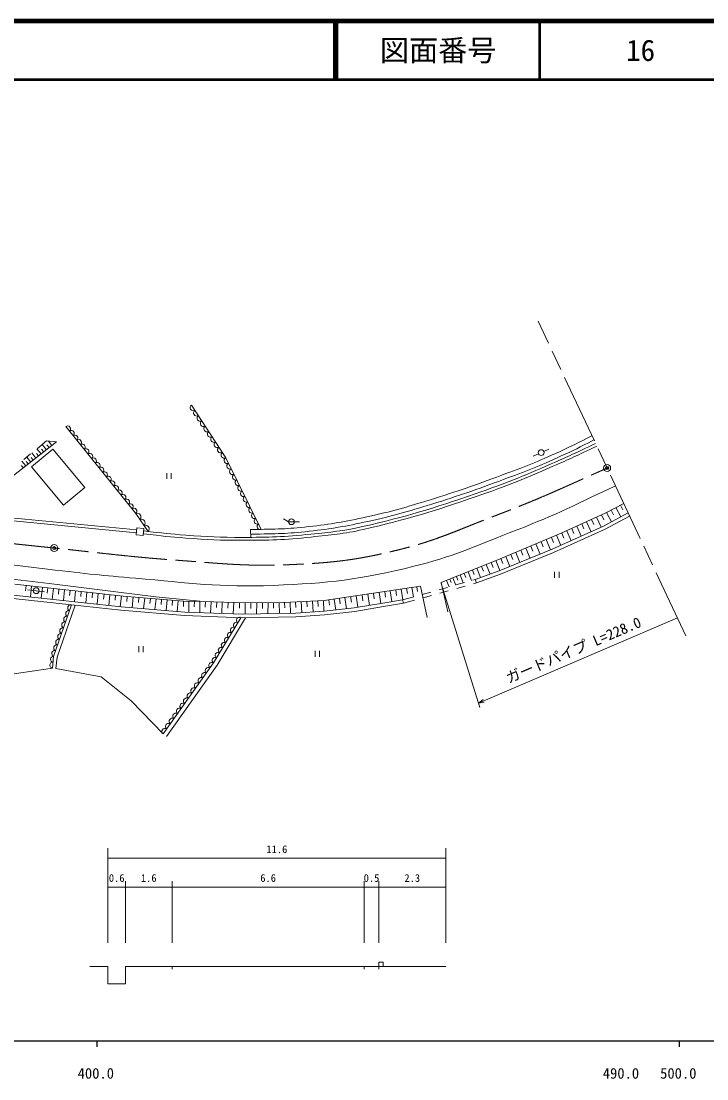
# Model space of a CAD drawing. Units: millimetres, scale not verified. Extents: x 40000 to 680000, y 20000 to 380000.
# Drawn here: x 455022 to 572748, y 198499 to 380000 of the extents above; entities that cross this region are included whole.
import ezdxf
from ezdxf.enums import TextEntityAlignment as Align

# ---------------------------------------------------------------- set-up
doc = ezdxf.new("R2010")
doc.units = ezdxf.units.MM
doc.header["$LTSCALE"] = 1000
doc.header["$PDMODE"] = 32
doc.header["$PDSIZE"] = 500
doc.linetypes.add('CHAIN', pattern=[18.5, 12, -1.5, 3.5, -1.5])
for name, color, linetype, lineweight in [('M-BGD', 7, 'Continuous', 13), ('M-BGD-HTXT', 7, 'Continuous', 13), ('M-BMK', 2, 'CHAIN', 13), ('M-BMK-SRVR', 3, 'Continuous', 13), ('M-STR-HTXT', 7, 'Continuous', 13), ('M-TTL', 2, 'Continuous', 140), ('M-TTL-BAND', 7, 'Continuous', 25), ('M-TTL-LINE', 7, 'Continuous', 50), ('M-TTL-TXT', 7, 'Continuous', 13)]:
    doc.layers.add(name, color=color, linetype=linetype, lineweight=lineweight)
doc.layers.add('M-OTRS', color=6, linetype='Continuous')
doc.styles.add('ＭＳ ゴシック', font='')
doc.styles.get('ＭＳ ゴシック').set_extended_font_data('MS Gothic')

msp = doc.modelspace()

# ---------------------------------------------------------------- linework, layer by layer
at = {"layer": 'M-BGD'}
for p, q in [((446851, 296688), (461099, 307810)), ((459354, 307955), (457808, 306687)), ((459355, 306449), (458638, 307367)), ((461099, 307810), (459354, 307955)), ((459833, 306822), (459460, 307299)), ((460311, 307194), (459742, 307923)), ((456648, 305736), (455488, 304784)), ((456664, 304348), (455998, 305202)), ((457102, 304690), (456760, 305127)), ((460463, 306561), (456810, 303530)), ((457539, 305031), (456856, 305906)), ((457988, 305381), (457638, 305830)), ((458436, 305731), (457736, 306628)), ((458896, 306090), (458537, 306549)), ((465952, 299946), (460463, 306561)), ((543858, 305739), (542933, 305327)), ((544766, 306157), (545594, 306526)), ((455394, 303356), (455068, 303773)), ((455810, 303681), (455160, 304515)), ((456237, 304015), (455904, 304442)), ((456810, 303530), (462298, 296915)), ((480007, 302445), (480007, 301445)), ((480757, 301445), (480757, 302445)), ((462298, 296915), (465952, 299946)), ((555306, 295552), (558474, 297248)), ((556319, 296095), (556743, 295301)), ((557112, 296519), (557961, 294933)), ((557905, 296944), (558329, 296151)), ((500923, 294094), (500070, 294593)), ((500923, 294094), (501923, 294084)), ((501923, 294084), (502829, 294061)), ((547721, 292112), (555306, 295552)), ((552110, 294103), (552886, 292392)), ((552965, 294491), (553353, 293635)), ((553820, 294879), (554597, 293167)), ((554677, 295267), (555065, 294411)), ((555525, 295670), (556375, 294084)), ((406229, 292276), (459561, 285965)), ((474890, 293064), (474782, 291861)), ((476085, 292957), (474890, 293064)), ((475977, 291753), (476085, 292957)), ((494426, 292765), (494438, 291417)), ((548692, 292552), (549467, 290844)), ((549546, 292940), (549934, 292085)), ((550400, 293327), (551176, 291618)), ((551255, 293715), (551643, 292860)), ((387869, 291960), (459808, 283505)), ((474782, 291861), (475977, 291753)), ((537278, 287723), (547721, 292112)), ((544284, 290667), (544655, 289784)), ((545167, 291038), (545918, 289250)), ((546060, 291414), (546436, 290520)), ((546954, 291789), (547690, 290039)), ((547828, 292160), (548220, 291296)), ((539933, 288839), (540658, 287116)), ((540795, 289201), (541157, 288339)), ((541657, 289563), (542390, 287819)), ((542529, 289929), (542895, 289057)), ((543401, 290296), (544143, 288530)), ((527125, 283652), (537278, 287723)), ((535703, 287092), (536036, 286262)), ((536533, 287424), (537216, 285719)), ((537385, 287768), (537740, 286921)), ((538231, 288123), (538947, 286421)), ((539082, 288481), (539440, 287630)), ((530387, 284960), (530934, 283596)), ((531069, 285233), (531342, 284551)), ((531751, 285507), (532358, 283993)), ((532508, 285810), (532811, 285053)), ((533265, 286114), (533910, 284504)), ((534069, 286436), (534392, 285632)), ((534874, 286759), (535539, 285100)), ((546618, 285481), (546618, 284481)), ((547368, 284481), (547368, 285481)), ((453943, 283360), (472527, 281331)), ((455865, 283150), (455773, 282239)), ((459808, 283505), (478127, 281237)), ((528264, 278612), (527125, 283652)), ((528053, 284024), (528496, 282918)), ((528606, 284246), (528828, 283693)), ((529159, 284467), (529651, 283239)), ((529669, 283244), (531114, 283646)), ((529773, 284714), (530019, 284100)), ((532559, 284049), (532999, 284171)), ((532690, 283462), (533183, 283599)), ((533183, 283599), (532999, 284171)), ((457112, 282315), (456107, 282437)), ((456792, 283049), (456607, 281201)), ((457112, 282315), (458106, 282206)), ((458106, 282206), (459005, 282095)), ((458664, 282845), (458478, 280996)), ((459608, 282742), (459518, 281846)), ((460552, 282638), (460366, 280790)), ((461504, 282534), (461415, 281647)), ((462456, 282430), (462271, 280581)), ((463417, 282326), (463329, 281446)), ((464378, 282221), (464192, 280371)), ((465347, 282115), (465260, 281244)), ((466317, 282009), (466131, 280159)), ((467295, 281902), (467208, 281039)), ((468273, 281795), (468087, 279945)), ((469259, 281688), (469173, 280833)), ((470246, 281580), (470060, 279729)), ((471241, 281471), (471156, 280625)), ((472237, 281362), (472051, 279511)), ((472527, 281331), (482891, 280453)), ((507062, 280572), (523596, 283046)), ((512553, 281393), (512849, 279414)), ((513542, 281541), (513690, 280552)), ((514532, 281690), (514823, 279740)), ((515506, 281835), (515652, 280861)), ((516481, 281981), (516769, 280061)), ((517441, 282125), (517585, 281165)), ((518402, 282269), (518684, 280385)), ((519344, 282410), (519485, 281468)), ((520285, 282551), (520561, 280710)), ((521206, 282688), (521344, 281768)), ((522126, 282826), (522368, 281213)), ((522933, 282947), (523054, 282140)), ((523596, 283046), (524735, 277667)), ((523888, 281636), (525334, 282038)), ((524020, 281049), (525465, 281452)), ((526779, 282440), (528224, 282842)), ((526910, 281854), (528355, 282256)), ((529800, 282658), (531245, 283060)), ((473243, 281270), (473157, 280416)), ((474249, 281185), (474064, 279342)), ((475240, 281101), (475153, 280231)), ((476231, 281017), (476046, 279177)), ((477204, 280935), (477115, 280052)), ((478177, 280852), (477993, 279016)), ((478127, 281237), (486281, 280415)), ((479134, 280771), (479044, 279875)), ((480090, 280691), (479906, 278858)), ((481030, 280611), (480938, 279702)), ((481969, 280531), (481785, 278702)), ((482892, 280453), (482882, 279527)), ((482891, 280453), (486281, 280415)), ((483819, 280443), (483798, 278566)), ((484757, 280432), (484746, 279494)), ((485695, 280422), (485674, 278497)), ((486281, 280415), (491574, 280235)), ((486658, 280402), (486625, 279440)), ((487620, 280370), (487554, 278427)), ((488592, 280337), (488558, 279365)), ((489563, 280303), (489497, 278354)), ((490538, 280270), (490504, 279296)), ((491512, 280237), (491446, 278282)), ((491574, 280235), (498925, 280190)), ((492490, 280229), (492484, 279251)), ((493469, 280223), (493456, 278226)), ((494467, 280217), (494461, 279219)), ((495466, 280211), (495454, 278263)), ((496440, 280205), (496434, 279231)), ((497414, 280200), (497403, 278299)), ((498365, 280194), (498359, 279243)), ((498925, 280190), (507062, 280572)), ((499315, 280209), (499403, 278335)), ((500252, 280253), (500296, 279316)), ((501189, 280297), (501279, 278370)), ((502152, 280342), (502197, 279378)), ((503115, 280387), (503206, 278460)), ((504079, 280432), (504124, 279469)), ((505042, 280477), (505130, 278596)), ((505983, 280521), (506027, 279581)), ((506923, 280565), (507009, 278729)), ((507833, 280687), (507969, 279778)), ((508742, 280823), (509022, 278953)), ((509678, 280963), (509818, 280028)), ((510613, 281103), (510903, 279163)), ((511583, 281248), (511728, 280278)), ((520517, 280697), (522443, 281234)), ((520648, 280111), (520517, 280697)), ((520648, 280111), (522575, 280647)), ((475217, 272740), (475217, 271740)), ((475967, 271740), (475967, 272740)), ((505476, 271945), (505476, 270945)), ((506226, 270945), (506226, 271945)), ((450178, 267454), (460409, 268993)), ((460994, 268936), (468741, 267493)), ((468741, 267493), (473903, 263349)), ((473903, 263349), (479381, 257680))]:
    msp.add_line(p, q, dxfattribs=at)
for points in [[(484248, 314115), (490137, 305065), (496256, 292790)], [(476834, 292432), (474719, 295521), (462689, 310432)], [(440391, 296797), (447119, 294872), (474812, 292203)], [(440456, 297299), (447213, 295366), (474857, 292701)], [(532999, 284171), (537090, 285668), (546204, 289367), (555014, 293355), (559240, 295617)], [(533183, 283599), (537306, 285108), (546441, 288815), (555280, 292817), (559495, 295074)], [(453708, 281518), (463748, 280424), (472172, 279498), (483127, 278591), (493111, 278220), (502156, 278386), (507039, 278731), (512213, 279310), (517128, 280120), (520517, 280697)], [(453632, 280923), (463682, 279828), (472115, 278901), (483092, 277992), (493105, 277620), (502182, 277786), (507093, 278134), (512295, 278715), (517227, 279528), (520648, 280111)], [(463682, 279828), (460603, 270980), (460409, 268993)], [(464282, 279762), (461181, 270853), (460994, 268936)], [(492736, 277633), (488068, 269892), (479381, 257680)], [(493563, 277628), (488663, 269502), (479960, 257268)]]:
    msp.add_lwpolyline(points, dxfattribs=at)
for centre in [(544307, 305958), (501423, 294099), (457610, 282270)]:
    msp.add_circle(centre, 500, dxfattribs=at)
for centre, radius, start, end in [((484578, 313685), 541, 127.43852, 298.65773), ((485166, 312780), 541, 127.43852, 298.65773), ((485755, 311875), 541, 127.43852, 298.65773), ((463002, 310037), 504, 309.3764, 128.41853), ((486344, 310970), 541, 127.43852, 298.65773), ((486933, 310065), 541, 127.43852, 298.65773), ((463635, 309253), 504, 309.3764, 128.41853), ((464268, 308468), 504, 309.3764, 128.41853), ((487522, 309160), 541, 127.43852, 298.65773), ((488110, 308255), 541, 127.43852, 298.65773), ((464902, 307683), 504, 309.3764, 128.41853), ((465535, 306898), 504, 309.3764, 128.41853), ((488699, 307350), 541, 127.43852, 298.65773), ((489288, 306445), 541, 127.43852, 298.65773), ((466168, 306113), 504, 309.3764, 128.41853), ((466801, 305328), 504, 309.3764, 128.41853), ((467434, 304544), 504, 309.3764, 128.41853), ((489877, 305540), 541, 127.43852, 298.65773), ((490397, 304605), 528, 119.56798, 293.42957), ((468068, 303759), 504, 309.3764, 128.41853), ((468701, 302974), 504, 309.3764, 128.41853), ((490868, 303661), 528, 119.56798, 293.42957), ((491339, 302717), 528, 119.56798, 293.42957), ((469334, 302189), 504, 309.3764, 128.41853), ((469967, 301404), 504, 309.3764, 128.41853), ((491810, 301772), 528, 119.56798, 293.42957), ((470600, 300620), 504, 309.3764, 128.41853), ((471234, 299835), 504, 309.3764, 128.41853), ((471867, 299050), 504, 309.3764, 128.41853), ((492280, 300828), 528, 119.56798, 293.42957), ((492751, 299884), 528, 119.56798, 293.42957), ((472500, 298265), 504, 309.3764, 128.41853), ((473133, 297480), 504, 309.3764, 128.41853), ((493222, 298940), 528, 119.56798, 293.42957), ((493692, 297996), 528, 119.56798, 293.42957), ((473766, 296696), 504, 309.3764, 128.41853), ((474400, 295911), 504, 309.3764, 128.41853), ((494163, 297051), 528, 119.56798, 293.42957), ((494634, 296107), 528, 119.56798, 293.42957), ((474957, 294927), 639, 316.97387, 111.79998), ((475662, 293898), 639, 316.97387, 111.79998), ((495105, 295163), 528, 119.56798, 293.42957), ((495575, 294219), 528, 119.56798, 293.42957), ((476367, 292868), 639, 316.97387, 111.79998), ((496046, 293275), 528, 119.56798, 293.42957), ((463531, 279329), 521, 73.10961, 248.51259), ((462847, 277363), 521, 73.10961, 248.51259), ((463189, 278346), 521, 73.10961, 248.51259), ((492479, 277202), 502, 59.15946, 238.65422), ((462162, 275397), 521, 73.10961, 248.51259), ((462505, 276380), 521, 73.10961, 248.51259), ((491441, 275482), 502, 59.15946, 238.65422), ((491960, 276342), 502, 59.15946, 238.65422), ((461820, 274414), 521, 73.10961, 248.51259), ((490404, 273762), 502, 59.15946, 238.65422), ((490922, 274622), 502, 59.15946, 238.65422), ((461136, 272447), 521, 73.10961, 248.51259), ((461478, 273431), 521, 73.10961, 248.51259), ((489366, 272041), 502, 59.15946, 238.65422), ((489885, 272902), 502, 59.15946, 238.65422), ((460554, 270483), 499, 84.32435, 264.53126), ((460794, 271464), 521, 73.10961, 248.51259), ((488329, 270321), 502, 59.15946, 238.65422), ((488848, 271181), 502, 59.15946, 238.65422), ((460457, 269490), 499, 84.32435, 264.53126), ((487167, 268563), 536, 58.47539, 230.6754), ((487787, 269435), 536, 58.47539, 230.6754), ((485926, 266818), 536, 58.47539, 230.6754), ((486546, 267690), 536, 58.47539, 230.6754), ((484685, 265073), 536, 58.47539, 230.6754), ((485305, 265946), 536, 58.47539, 230.6754), ((483444, 263329), 536, 58.47539, 230.6754), ((484064, 264201), 536, 58.47539, 230.6754), ((482203, 261584), 536, 58.47539, 230.6754), ((482823, 262456), 536, 58.47539, 230.6754), ((480962, 259839), 536, 58.47539, 230.6754), ((481582, 260712), 536, 58.47539, 230.6754), ((479721, 258095), 536, 58.47539, 230.6754), ((480341, 258967), 536, 58.47539, 230.6754)]:
    msp.add_arc(centre, radius, start, end, dxfattribs=at)
for points, knots in [([(494426, 292765), (499114, 292826), (500509, 292848), (504380, 293263), (508317, 293686), (510508, 294099), (514379, 294934), (518689, 295864), (521060, 296589), (525275, 297885), (530115, 299373), (532793, 300322), (537538, 302089), (541448, 303545), (543645, 304364), (547431, 306116), (549728, 307179), (550664, 307628), (553025, 308857)], [0, 0, 0, 0, 1, 1, 1, 2, 2, 2, 3, 3, 3, 4, 4, 4, 5, 5, 5, 6, 6, 6, 6]), ([(476002, 292028), (479479, 291611), (480434, 291516), (483285, 291297), (487062, 291006), (489188, 290895), (492977, 290909), (497604, 290926), (500209, 290973), (504808, 291472), (508316, 291853), (510311, 291975), (513749, 292769), (521443, 294544), (525696, 295837), (533159, 298416), (538341, 300207), (541197, 301362), (546216, 303567), (549293, 304919), (550432, 305432), (553854, 307092)], [0, 0, 0, 0, 1, 1, 1, 2, 2, 2, 3, 3, 3, 4, 4, 4, 5, 5, 5, 6, 6, 6, 7, 7, 7, 7]), ([(476047, 292526), (479508, 292111), (480469, 292014), (483320, 291796), (487083, 291507), (489201, 291395), (492975, 291409), (497584, 291427), (500179, 291473), (504760, 291971), (508246, 292349), (510227, 292470), (513643, 293259), (521314, 295029), (525556, 296318), (532997, 298890), (538165, 300676), (541013, 301827), (546019, 304027), (549090, 305376), (550227, 305889), (553641, 307545)], [0, 0, 0, 0, 1, 1, 1, 2, 2, 2, 3, 3, 3, 4, 4, 4, 5, 5, 5, 6, 6, 6, 7, 7, 7, 7]), ([(494433, 291962), (499145, 292024), (500560, 292046), (504466, 292466), (508436, 292893), (510646, 293309), (514550, 294152), (518885, 295087), (521270, 295816), (525509, 297119), (530368, 298613), (533054, 299570), (537819, 301340), (541749, 302799), (543956, 303623), (547760, 305386), (549972, 306412), (550720, 306763), (553365, 308132)], [0, 0, 0, 0, 1, 1, 1, 2, 2, 2, 3, 3, 3, 4, 4, 4, 5, 5, 5, 6, 6, 6, 6]), ([(459561, 285965), (466800, 285093), (468765, 284907), (474681, 284398), (483893, 283606), (489083, 282815), (498322, 283178), (507824, 283552), (513219, 284155), (522447, 286450), (529023, 288084), (532509, 289718), (538824, 292174), (546261, 295067), (549030, 296421), (557050, 300283)], [0, 0, 0, 0, 1, 1, 1, 2, 2, 2, 3, 3, 3, 4, 4, 4, 5, 5, 5, 5])]:
    msp.add_open_spline(points, degree=3, knots=knots, dxfattribs=at)
at = {"layer": 'M-BGD-HTXT'}
for p, q in [((469925, 221832), (469925, 238095)), ((527925, 221832), (527925, 238095)), ((469925, 236348), (527925, 236348)), ((472925, 221832), (472925, 232406)), ((480925, 221832), (480925, 232406)), ((513925, 221832), (513925, 232406)), ((516425, 221832), (516425, 232406)), ((469925, 231406), (472925, 231406)), ((472925, 231406), (480925, 231406)), ((480925, 231406), (513925, 231406)), ((513925, 231406), (516425, 231406)), ((516425, 231406), (527925, 231406)), ((516425, 217793), (516425, 218543)), ((516425, 218543), (517175, 218543)), ((517175, 218543), (517175, 217793)), ((469925, 217793), (466787, 217793)), ((469925, 217793), (469925, 214793)), ((472925, 214793), (472925, 217793)), ((472925, 217793), (480925, 217793)), ((480925, 217793), (480925, 217293)), ((480925, 217793), (513925, 217793)), ((513925, 217793), (513925, 217293)), ((513925, 217793), (516425, 217793)), ((516425, 217793), (516425, 217293)), ((516425, 217793), (527925, 217793)), ((469925, 214793), (472925, 214793))]:
    msp.add_line(p, q, dxfattribs=at)
at = {"layer": 'M-BMK'}
msp.add_line((569153, 274496), (543807, 328495), dxfattribs=at)
msp.add_open_spline([(431319, 292870), (445582, 291220), (449214, 290782), (460700, 289587), (468886, 288735), (473459, 288094), (481668, 287500), (489278, 286949), (493564, 286409), (501186, 286737), (508716, 287060), (512989, 287556), (520296, 289401), (526535, 290977), (529813, 292608), (535825, 294903), (543676, 297901), (546237, 299108), (555625, 303318)], degree=3, knots=[0, 0, 0, 0, 1, 1, 1, 2, 2, 2, 3, 3, 3, 4, 4, 4, 5, 5, 5, 6, 6, 6, 6], dxfattribs=at)
at = {"layer": 'M-BMK-SRVR'}
for centre in [(555625, 303318), (460700, 289587)]:
    msp.add_circle(centre, 600, dxfattribs=at)
msp.add_point((460700, 289587), dxfattribs=at)
at = {"layer": 'M-OTRS'}
msp.add_point((555625, 303318), dxfattribs=at)
at = {"layer": 'M-STR-HTXT'}
for p, q in [((533762, 262200), (527156, 283513)), ((533524, 262966), (567704, 277583)), ((533524, 262966), (534346, 263589)), ((533524, 262966), (534542, 263129))]:
    msp.add_line(p, q, dxfattribs=at)
at = {"layer": 'M-TTL'}
msp.add_line((680000, 380000), (40000, 380000), dxfattribs=at)
at = {"layer": 'M-TTL-BAND'}
for p, q in [((40000, 205000), (579000, 205000)), ((468000, 205000), (468000, 204000)), ((568000, 205000), (568000, 204000))]:
    msp.add_line(p, q, dxfattribs=at)
at = {"layer": 'M-TTL-LINE'}
for p, q in [((508747, 380000), (508747, 370000)), ((509247, 380000), (509247, 370000)), ((543997, 380000), (543997, 370000)), ((40000, 370000), (680000, 370000))]:
    msp.add_line(p, q, dxfattribs=at)

# ---------------------------------------------------------------- texts
at = {"layer": 'M-BGD-HTXT', "style": 'ＭＳ ゴシック'}
for s, p in [('11.6', (498925, 236848)), ('0.6', (471425, 231906)), ('1.6', (476925, 231906)), ('6.6', (497425, 231906)), ('0.5', (515175, 231906)), ('2.3', (522175, 231906))]:
    msp.add_text(s, height=1320, dxfattribs=at).set_placement(p, align=Align.BOTTOM_CENTER)
at = {"layer": 'M-STR-HTXT', "style": 'ＭＳ ゴシック'}
msp.add_text('ガードパイプ L=228.0', height=1833, rotation=23.155, dxfattribs=at).set_placement((550418, 270734), align=Align.BOTTOM_CENTER)
at = {"layer": 'M-TTL-BAND', "style": 'ＭＳ ゴシック'}
for s, p in [('400.0', (467844, 199445)), ('490.0', (558000, 199445)), ('500.0', (567844, 199445))]:
    msp.add_text(s, height=1833, dxfattribs=at).set_placement(p, align=Align.MIDDLE_CENTER)
at = {"layer": 'M-TTL-TXT', "style": 'ＭＳ ゴシック'}
for s, p in [('図面番号', (526622, 375000)), ('16', (561372, 375000))]:
    msp.add_text(s, height=3666, dxfattribs=at).set_placement(p, align=Align.MIDDLE_CENTER)

doc.saveas('drawing.dxf')
